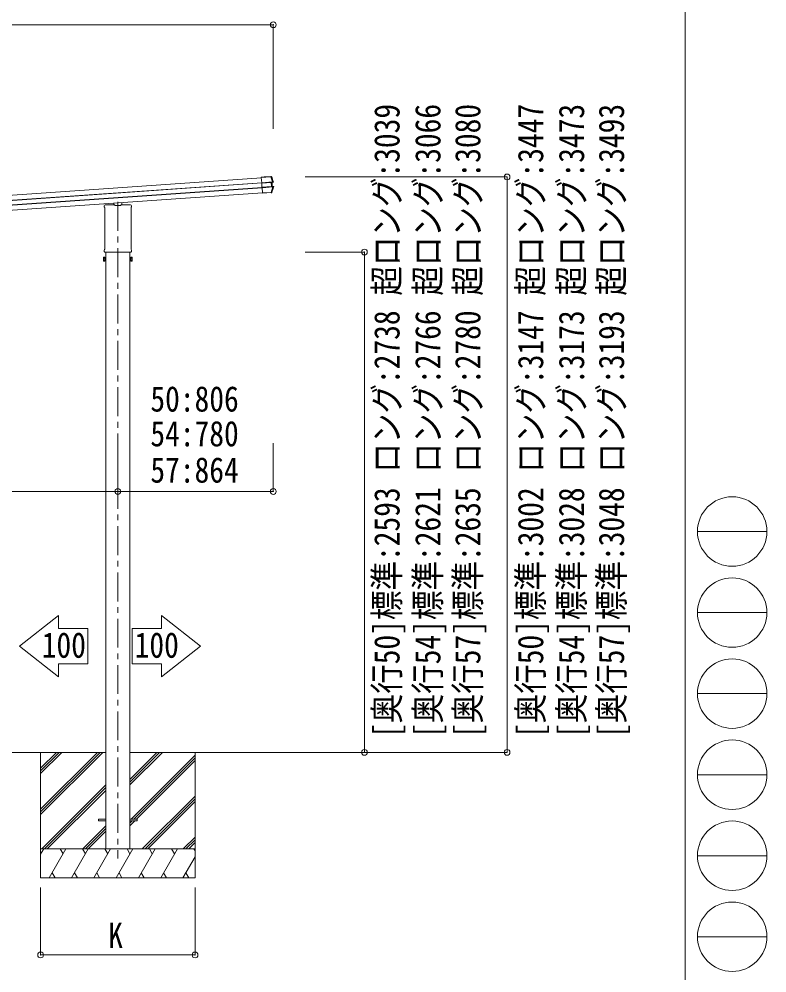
# Model space of a CAD drawing. Units: millimetres, scale not verified. Extents: x -8385 to 8479, y -5853 to 5787.
# Drawn here: x 4603 to 8479, y -3370 to 1573 of the extents above; entities that cross this region are included whole.
import ezdxf
from ezdxf.enums import TextEntityAlignment as Align

# ---------------------------------------------------------------- set-up
doc = ezdxf.new("R2010")
doc.units = ezdxf.units.MM
doc.header["$LTSCALE"] = 30
doc.header["$PDMODE"] = 32
doc.header["$PDSIZE"] = 30
doc.linetypes.add('CHAIN1', pattern=[8, 5, -1, 1, -1])
doc.layers.add('0-6_ELV2', color=4, linetype='Continuous', lineweight=9)
doc.layers.add('F-0', color=7, linetype='Continuous', lineweight=9)
doc.styles.add('ＭＳ ゴシック', font='')
doc.styles.get('ＭＳ ゴシック').set_extended_font_data('MS Gothic')

msp = doc.modelspace()

# ---------------------------------------------------------------- linework, layer by layer
at = {"layer": '0-6_ELV2', "color": 6}
for p, q in [((5920.67, 1543.79), (856.13, 1543.79)), ((5920.67, 1543.79), (5920.67, 1004.52)), ((7131.98, 754.79), (6085.01, 754.79)), ((7131.98, -2227.04), (7131.98, 754.79)), ((6392.67, 365.71), (6085.01, 365.71)), ((6392.67, -2227.04), (6392.67, 365.71)), ((5114.96, -874.97), (5114.96, -624.97)), ((5920.67, -874.97), (5920.67, -624.97)), ((4864.68, -874.97), (1714.97, -874.97)), ((4864.68, -874.97), (5920.67, -874.97)), ((7131.98, -2227.04), (5920.66, -2227.04)), ((6392.67, -2227.04), (6085.01, -2227.04)), ((4714.96, -3277.04), (4714.96, -2928.04))]:
    msp.add_line(p, q, dxfattribs=at)
at = {"layer": '0-6_ELV2'}
for p, q in [((960.4, 408.6), (5858.64, 751.12)), ((5858.47, 753.51), (5872.92, 754.52)), ((5858.49, 753.3), (5858.47, 753.51)), ((5858.49, 753.3), (5907.21, 756.7)), ((5858.57, 752.1), (5858.49, 753.3)), ((5907.3, 755.5), (5858.57, 752.1)), ((5860.46, 725.15), (5858.57, 752.1)), ((5873.92, 754.6), (5874.02, 754.84)), ((5909.88, 757.35), (5874.02, 754.84)), ((5907.21, 756.7), (5907.48, 756.72)), ((5907.21, 756.7), (5907.3, 755.5)), ((5907.62, 755.57), (5907.3, 755.5)), ((5916.23, 729.05), (5907.3, 755.5)), ((5907.48, 756.72), (5907.73, 756.74)), ((5907.93, 755.63), (5907.62, 755.57)), ((5907.73, 756.74), (5907.96, 756.76)), ((5908.24, 755.68), (5907.93, 755.63)), ((5907.96, 756.76), (5908.16, 756.78)), ((5908.16, 756.78), (5908.3, 756.79)), ((5908.54, 755.73), (5908.24, 755.68)), ((5908.3, 756.79), (5908.4, 756.8)), ((5908.4, 756.8), (5908.44, 756.81)), ((5908.44, 756.81), (5909.88, 757.35)), ((5908.82, 755.77), (5908.54, 755.73)), ((5909.08, 755.8), (5908.82, 755.77)), ((5909.32, 755.82), (5909.08, 755.8)), ((5909.53, 755.83), (5909.32, 755.82)), ((5909.72, 755.83), (5909.53, 755.83)), ((5909.87, 755.82), (5909.72, 755.83)), ((5910, 755.8), (5909.87, 755.82)), ((5909.88, 757.35), (5910.31, 757.33)), ((5910.09, 755.77), (5910, 755.8)), ((5910.14, 755.73), (5910.09, 755.77)), ((5910.61, 755.91), (5910.14, 755.73)), ((5910.14, 755.73), (5919.16, 729.15)), ((5910.31, 757.33), (5910.72, 757.19)), ((5911.39, 756.2), (5910.61, 755.91)), ((5910.72, 757.19), (5911.08, 756.96)), ((5911.08, 756.96), (5911.38, 756.65)), ((5911.38, 756.65), (5911.58, 756.27)), ((5911.58, 756.27), (5911.39, 756.2)), ((962.22, 382.7), (5860.45, 725.22)), ((962.31, 381.31), (5860.55, 723.83)), ((963.94, 358.09), (5862.17, 700.6)), ((964.04, 356.67), (5862.27, 699.19)), ((5860.46, 725.15), (5916.23, 729.05)), ((5860.57, 723.57), (5860.46, 725.15)), ((5916.34, 727.47), (5860.57, 723.57)), ((5860.65, 722.43), (5860.57, 723.57)), ((5860.65, 722.43), (5909.59, 725.85)), ((5909.63, 725.37), (5860.68, 721.94)), ((5862.02, 702.75), (5910.97, 706.17)), ((5862.06, 702.26), (5862.02, 702.75)), ((5911, 705.68), (5862.06, 702.26)), ((5862.14, 701.08), (5862.06, 702.26)), ((5862.14, 701.08), (5918.08, 704.99)), ((5918.2, 703.24), (5862.26, 699.33)), ((5908.95, 675), (5918.2, 703.24)), ((5909.59, 725.85), (5909.63, 725.37)), ((5910.97, 706.17), (5909.63, 725.37)), ((5910.97, 706.17), (5911, 705.68)), ((5921.01, 703.55), (5911.63, 675.12)), ((5911.9, 725.53), (5911.88, 725.29)), ((5912.01, 725.71), (5911.9, 725.53)), ((5912.16, 725.81), (5912.01, 725.71)), ((5912.16, 725.81), (5912.16, 725.81)), ((5912.16, 725.81), (5912.16, 725.81)), ((5912.17, 725.81), (5912.16, 725.81)), ((5917.88, 727.4), (5912.17, 725.82)), ((5917.88, 727.4), (5912.17, 725.82)), ((5912.17, 725.82), (5912.17, 725.81)), ((5912.17, 725.82), (5912.17, 725.82)), ((5912.17, 725.82), (5912.17, 725.82)), ((5912.17, 725.82), (5912.17, 725.82)), ((5912.17, 725.82), (5912.17, 725.82)), ((5912.17, 725.82), (5912.17, 725.82)), ((5912.17, 725.82), (5912.17, 725.82)), ((5912.17, 725.82), (5912.17, 725.82)), ((5912.17, 725.82), (5912.17, 725.82)), ((5912.17, 725.82), (5912.17, 725.82)), ((5912.17, 725.82), (5912.17, 725.82)), ((5912.17, 725.81), (5912.17, 725.81)), ((5912.17, 725.81), (5912.17, 725.81)), ((5914.15, 725.68), (5912.62, 725.5)), ((5912.99, 726.02), (5914.52, 726.2)), ((5913.25, 706.33), (5913.19, 706.55)), ((5913.37, 706.16), (5913.25, 706.33)), ((5913.54, 706.08), (5913.37, 706.16)), ((5913.54, 706.08), (5913.55, 706.08)), ((5913.54, 706.08), (5913.54, 706.08)), ((5913.54, 706.08), (5913.54, 706.08)), ((5913.55, 706.08), (5913.55, 706.08)), ((5913.55, 706.08), (5913.55, 706.08)), ((5913.55, 706.08), (5913.55, 706.08)), ((5913.55, 706.08), (5913.55, 706.08)), ((5913.55, 706.08), (5913.55, 706.08)), ((5913.55, 706.08), (5913.55, 706.08)), ((5913.55, 706.08), (5913.55, 706.08)), ((5913.55, 706.08), (5913.55, 706.08)), ((5913.55, 706.08), (5913.55, 706.08)), ((5913.55, 706.08), (5913.55, 706.08)), ((5913.55, 706.08), (5913.55, 706.08)), ((5913.55, 706.08), (5913.55, 706.08)), ((5913.55, 706.08), (5913.55, 706.08)), ((5913.55, 706.08), (5919.6, 705.28)), ((5913.95, 706.45), (5915.49, 706.49)), ((5915.49, 706.49), (5914.15, 725.68)), ((5915.93, 706.02), (5914.39, 705.99)), ((5914.52, 726.2), (5920.28, 727.74)), ((5922.05, 705.27), (5915.93, 706.02)), ((5916.23, 729.05), (5916.65, 729.11)), ((5916.23, 729.05), (5916.34, 727.47)), ((5916.61, 727.48), (5916.34, 727.47)), ((5916.87, 727.49), (5916.61, 727.48)), ((5916.65, 729.11), (5917.06, 729.16)), ((5917.12, 727.49), (5916.87, 727.49)), ((5917.06, 729.16), (5917.45, 729.19)), ((5917.35, 727.48), (5917.12, 727.49)), ((5917.56, 727.46), (5917.35, 727.48)), ((5917.45, 729.19), (5917.82, 729.21)), ((5917.74, 727.44), (5917.56, 727.46)), ((5917.88, 727.4), (5917.74, 727.44)), ((5917.82, 729.21), (5918.16, 729.22)), ((5917.95, 727.42), (5917.88, 727.4)), ((5917.95, 727.42), (5918.11, 727.48)), ((5918.08, 704.99), (5918.35, 705.02)), ((5918.08, 704.99), (5918.2, 703.24)), ((5918.11, 727.48), (5918.27, 727.57)), ((5918.16, 729.22), (5918.46, 729.2)), ((5918.62, 703.22), (5918.2, 703.24)), ((5920.28, 727.74), (5918.27, 727.5)), ((5918.27, 727.57), (5918.41, 727.69)), ((5918.35, 705.02), (5918.61, 705.05)), ((5918.41, 727.69), (5918.53, 727.84)), ((5918.46, 729.2), (5918.72, 729.18)), ((5918.53, 727.84), (5918.63, 728)), ((5918.61, 705.05), (5918.86, 705.08)), ((5919.03, 703.22), (5918.62, 703.22)), ((5918.63, 728), (5918.71, 728.18)), ((5918.71, 728.18), (5918.77, 728.37)), ((5918.72, 729.18), (5918.94, 729.19)), ((5918.77, 728.98), (5918.72, 729.18)), ((5918.8, 728.78), (5918.77, 728.98)), ((5918.77, 728.37), (5918.8, 728.57)), ((5918.8, 728.57), (5918.8, 728.78)), ((5918.86, 705.08), (5919.09, 705.13)), ((5918.94, 729.19), (5919.09, 729.18)), ((5919.43, 703.23), (5919.03, 703.22)), ((5919.09, 729.18), (5919.16, 729.15)), ((5919.09, 705.13), (5919.29, 705.17)), ((5919.16, 729.15), (5919.32, 729.17)), ((5919.29, 705.17), (5919.46, 705.22)), ((5919.32, 729.17), (5919.97, 729.25)), ((5919.79, 703.26), (5919.43, 703.23)), ((5919.46, 705.22), (5919.6, 705.28)), ((5919.6, 705.28), (5919.68, 705.27)), ((5919.68, 705.27), (5919.81, 705.25)), ((5919.68, 705.27), (5919.88, 705.22)), ((5920.13, 703.31), (5919.79, 703.26)), ((5919.81, 705.25), (5919.89, 705.25)), ((5919.88, 705.22), (5920.06, 705.14)), ((5919.89, 705.25), (5919.93, 705.24)), ((5919.93, 705.24), (5922.05, 705.27)), ((5919.97, 729.25), (5921.18, 729.4)), ((5920.06, 705.14), (5920.23, 705.03)), ((5920.42, 703.37), (5920.13, 703.31)), ((5920.23, 705.03), (5920.38, 704.89)), ((5920.5, 727.82), (5920.28, 727.74)), ((5920.38, 704.89), (5920.51, 704.71)), ((5920.66, 703.44), (5920.42, 703.37)), ((5920.7, 727.94), (5920.5, 727.82)), ((5920.51, 704.71), (5920.62, 704.52)), ((5920.62, 704.52), (5920.69, 704.31)), ((5920.72, 703.65), (5920.66, 703.44)), ((5920.83, 703.47), (5920.66, 703.44)), ((5920.69, 704.31), (5920.73, 704.09)), ((5920.88, 728.09), (5920.7, 727.94)), ((5920.74, 703.87), (5920.72, 703.65)), ((5920.73, 704.09), (5920.74, 703.87)), ((5920.94, 703.51), (5920.83, 703.47)), ((5921.02, 728.28), (5920.88, 728.09)), ((5921.01, 703.55), (5920.94, 703.51)), ((5922.29, 703.57), (5921.01, 703.55)), ((5921.14, 728.48), (5921.02, 728.28)), ((5921.21, 728.7), (5921.14, 728.48)), ((5921.18, 729.4), (5921.23, 729.17)), ((5921.24, 728.94), (5921.21, 728.7)), ((5921.23, 729.17), (5921.24, 728.94)), ((5922.05, 705.27), (5922.25, 705.23)), ((5922.25, 705.23), (5922.45, 705.16)), ((5922.96, 703.58), (5922.29, 703.57)), ((5922.45, 705.16), (5922.63, 705.05)), ((5922.63, 705.05), (5922.79, 704.92)), ((5922.79, 704.92), (5922.93, 704.77)), ((5922.93, 704.77), (5923.04, 704.59)), ((5923.13, 703.58), (5922.96, 703.58)), ((5923.04, 704.59), (5923.12, 704.4)), ((5923.12, 704.4), (5923.18, 704.2)), ((5923.18, 703.79), (5923.13, 703.58)), ((5923.18, 704.2), (5923.19, 703.99)), ((5923.19, 703.99), (5923.18, 703.79)), ((965.85, 330.79), (5864.08, 673.31)), ((5864.18, 671.87), (5908.95, 675)), ((5864.25, 670.9), (5864.18, 671.87)), ((5909.02, 674.03), (5864.25, 670.9)), ((5864.26, 670.75), (5864.25, 670.9)), ((5907.87, 673.8), (5864.26, 670.75)), ((5909.29, 672.7), (5908.88, 673.81)), ((5908.95, 675), (5909.26, 674.97)), ((5909.02, 674.03), (5908.95, 675)), ((5909.28, 674.05), (5909.02, 674.03)), ((5909.26, 674.97), (5909.56, 674.94)), ((5909.52, 674.06), (5909.28, 674.05)), ((5911.06, 672.83), (5909.29, 672.7)), ((5909.74, 674.07), (5909.52, 674.06)), ((5909.56, 674.94), (5909.85, 674.92)), ((5909.92, 674.07), (5909.74, 674.07)), ((5909.85, 674.92), (5910.13, 674.91)), ((5910.05, 674.07), (5909.92, 674.07)), ((5910.13, 674.06), (5910.05, 674.07)), ((5910.13, 674.91), (5910.39, 674.9)), ((5910.17, 674.04), (5910.13, 674.06)), ((5911.06, 672.83), (5910.17, 674.04)), ((5910.39, 674.9), (5910.63, 674.91)), ((5910.63, 674.91), (5910.86, 674.92)), ((5910.86, 674.92), (5911.06, 674.93)), ((5911.06, 674.93), (5911.23, 674.96)), ((5911.33, 672.87), (5911.06, 672.83)), ((5911.23, 674.96), (5911.37, 674.99)), ((5911.59, 672.95), (5911.33, 672.87)), ((5911.37, 674.99), (5911.49, 675.03)), ((5911.49, 675.03), (5911.57, 675.07)), ((5911.57, 675.07), (5911.63, 675.12)), ((5911.83, 673.08), (5911.59, 672.95)), ((5911.63, 675.12), (5911.77, 674.92)), ((5911.77, 674.92), (5912.35, 674.13)), ((5912.05, 673.24), (5911.83, 673.08)), ((5912.24, 673.43), (5912.05, 673.24)), ((5912.4, 673.65), (5912.24, 673.43)), ((5912.35, 674.13), (5912.52, 673.9)), ((5912.52, 673.9), (5912.4, 673.65)), ((5044.71, 600.61), (5044.71, 605.36)), ((5046.5, 597.15), (5046.5, 597.15)), ((5046.71, 596.74), (5046.71, 379.98)), ((5048.96, 609.61), (5098.96, 609.61)), ((5093.96, 609.61), (5093.96, 619.46)), ((5099.46, 607.61), (5099.46, 609.11)), ((5130.46, 607.61), (5099.46, 607.61)), ((5130.46, 609.11), (5130.46, 607.61)), ((5130.96, 609.61), (5180.96, 609.61)), ((5135.96, 609.61), (5135.96, 622.39)), ((5183.21, 379.98), (5183.21, 596.74)), ((5183.42, 597.15), (5183.42, 597.15)), ((5185.21, 605.36), (5185.21, 600.61)), ((5044.71, 368.11), (5044.71, 376.11)), ((5046.47, 364.68), (5046.41, 364.71)), ((5046.41, 364.71), (5046.41, 364.71)), ((5046.52, 364.65), (5046.47, 364.68)), ((5046.5, 379.58), (5046.5, 379.58)), ((5046.53, 364.64), (5046.52, 364.65)), ((5046.69, 364.61), (5046.53, 364.64)), ((5046.71, 364.61), (5046.69, 364.61)), ((5046.71, 364.61), (5183.21, 364.61)), ((5052.46, 364.61), (5052.46, -2727.04)), ((5177.46, 364.61), (5177.46, -2727.04)), ((5183.23, 364.61), (5183.21, 364.61)), ((5183.24, 364.61), (5183.23, 364.61)), ((5183.4, 364.65), (5183.24, 364.61)), ((5183.51, 364.71), (5183.4, 364.65)), ((5183.42, 379.58), (5183.42, 379.58)), ((5183.51, 364.71), (5183.51, 364.71)), ((5185.21, 376.11), (5185.21, 368.11)), ((5040.96, 337.21), (5041.72, 338.53)), ((5040.96, 337.21), (5040.96, 320.21)), ((5040.96, 320.21), (5041.72, 318.9)), ((5047.96, 338.53), (5041.72, 338.53)), ((5047.96, 333.62), (5041.72, 333.62)), ((5047.96, 323.8), (5041.72, 323.8)), ((5047.96, 318.9), (5041.72, 318.9)), ((5047.96, 318.9), (5047.96, 338.53)), ((5047.96, 337.91), (5050.46, 337.91)), ((5050.46, 319.51), (5047.96, 319.51)), ((5050.46, 339.21), (5052.46, 339.21)), ((5050.46, 318.21), (5050.46, 339.21)), ((5052.46, 318.21), (5050.46, 318.21)), ((5052.46, 339.21), (5052.46, 318.21)), ((5179.46, 339.21), (5177.46, 339.21)), ((5177.46, 318.21), (5179.46, 318.21)), ((5179.46, 318.21), (5179.46, 339.21)), ((5181.96, 337.91), (5179.46, 337.91)), ((5179.46, 319.51), (5181.96, 319.51)), ((5181.96, 338.53), (5188.2, 338.53)), ((5181.96, 318.9), (5181.96, 338.53)), ((5181.96, 333.62), (5188.2, 333.62)), ((5181.96, 323.8), (5188.2, 323.8)), ((5181.96, 318.9), (5188.2, 318.9)), ((5188.96, 337.21), (5188.2, 338.53)), ((5188.96, 320.21), (5188.2, 318.9)), ((5188.96, 337.21), (5188.96, 320.21)), ((5014.96, -2572.54), (5014.96, -2581.54)), ((5014.96, -2572.54), (5052.46, -2572.54)), ((5014.96, -2581.54), (5052.46, -2581.54)), ((5177.46, -2572.54), (5214.96, -2572.54)), ((5177.46, -2581.54), (5214.96, -2581.54)), ((5214.96, -2572.54), (5214.96, -2581.54))]:
    msp.add_line(p, q, dxfattribs=at)
at = {"layer": '0-6_ELV2', "color": 5, "linetype": 'CHAIN1'}
msp.add_line((5114.96, 625.54), (5114.96, -2777.65), dxfattribs=at)
at = {"layer": '0-6_ELV2', "color": 7}
for p, q in [((4807.27, -1517.55), (4604.8, -1676.29)), ((4807.27, -1517.55), (4807.27, -1584.75)), ((5340.43, -1517.55), (5340.43, -1584.75)), ((5340.43, -1517.55), (5542.91, -1676.29)), ((4807.27, -1584.75), (4958.82, -1584.75)), ((4958.82, -1584.75), (4958.82, -1767.83)), ((5340.43, -1584.75), (5188.89, -1584.75)), ((5188.89, -1584.75), (5188.89, -1767.83)), ((4807.27, -1835.03), (4604.8, -1676.29)), ((5340.43, -1835.03), (5542.91, -1676.29)), ((4807.27, -1767.83), (4807.27, -1835.03)), ((4807.27, -1767.83), (4958.82, -1767.83)), ((5340.43, -1767.83), (5188.89, -1767.83)), ((5340.43, -1767.83), (5340.43, -1835.03)), ((3477.46, -2227.04), (5052.46, -2227.04)), ((4714.96, -2309.08), (4797.01, -2227.04)), ((4714.96, -2323.23), (4811.15, -2227.04)), ((4714.96, -2337.37), (4825.29, -2227.04)), ((4714.96, -2549.5), (5037.43, -2227.04)), ((4714.96, -2535.36), (5023.28, -2227.04)), ((4714.96, -2521.21), (5009.14, -2227.04)), ((4714.96, -2227.04), (4714.96, -2877.04)), ((5177.46, -2367.08), (5317.51, -2227.04)), ((5177.46, -2381.23), (5331.65, -2227.04)), ((5177.46, -2395.37), (5345.79, -2227.04)), ((5177.46, -2227.04), (5920.66, -2227.04)), ((5184.14, -2572.54), (5514.96, -2241.72)), ((5198.28, -2572.54), (5514.96, -2255.86)), ((5212.42, -2572.54), (5514.96, -2270)), ((5514.96, -2227.04), (5514.96, -2877.04)), ((4721.27, -2727.04), (5052.46, -2395.85)), ((4735.41, -2727.04), (5052.46, -2409.99)), ((4749.56, -2727.04), (5052.46, -2424.13)), ((5241.77, -2727.04), (5514.96, -2453.85)), ((5255.91, -2727.04), (5514.96, -2467.99)), ((5270.06, -2727.04), (5514.96, -2482.13)), ((5052.46, -2607.98), (4933.4, -2727.04)), ((5177.46, -2593.36), (5189.28, -2581.54)), ((5177.46, -2607.5), (5203.42, -2581.54)), ((4947.55, -2727.04), (5052.46, -2622.12)), ((4961.69, -2727.04), (5052.46, -2636.26)), ((5453.9, -2727.04), (5514.96, -2665.98)), ((5468.05, -2727.04), (5514.96, -2680.12)), ((5482.19, -2727.04), (5514.96, -2694.26)), ((4714.96, -2754.54), (4730.84, -2727.04)), ((5514.96, -2727.04), (4714.96, -2727.04)), ((4759.71, -2877.04), (4846.31, -2727.04)), ((4831.31, -2753.02), (4816.31, -2727.04)), ((4875.18, -2877.04), (4961.78, -2727.04)), ((4946.78, -2753.02), (4931.78, -2727.04)), ((4990.65, -2877.04), (5077.25, -2727.04)), ((5062.25, -2753.02), (5047.25, -2727.04)), ((5106.12, -2877.04), (5192.72, -2727.04)), ((5177.72, -2753.02), (5162.72, -2727.04)), ((5221.59, -2877.04), (5308.19, -2727.04)), ((5293.19, -2753.02), (5278.19, -2727.04)), ((5337.06, -2877.04), (5423.66, -2727.04)), ((5393.66, -2727.04), (5408.66, -2753.02)), ((5509.13, -2727.04), (5514.96, -2737.14)), ((5452.53, -2877.04), (5514.96, -2768.9)), ((4774.71, -2851.06), (4789.71, -2877.04)), ((4890.18, -2851.06), (4905.18, -2877.04)), ((5005.65, -2851.06), (5020.65, -2877.04)), ((5121.12, -2851.06), (5136.12, -2877.04)), ((5236.59, -2851.06), (5251.59, -2877.04)), ((5352.06, -2851.06), (5367.06, -2877.04)), ((5467.53, -2851.06), (5482.53, -2877.04)), ((4714.96, -2877.04), (5514.96, -2877.04))]:
    msp.add_line(p, q, dxfattribs=at)
at = {"layer": '0-6_ELV2'}
for points in [[(5862.02, 702.75), (5860.68, 721.94), (5860.65, 722.43)], [(5864.18, 671.87), (5862.26, 699.33), (5862.14, 701.08)]]:
    msp.add_lwpolyline(points, dxfattribs=at)
at = {"layer": '0-6_ELV2', "color": 6}
msp.add_lwpolyline([(4714.96, -3277.04), (5514.96, -3277.04), (5514.96, -2928.04)], dxfattribs=at)
at = {"layer": '0-6_ELV2'}
for centre, radius, start, end in [((5908.56, 755.11), 1.7, 21.24384, 93.90244), ((5443.8, 574.1), 502, 18.0204, 21.27757), ((5445.35, 857.61), 502, 338.53316, 342.13183), ((5913.12, 725.53), 0.5, 105.07473, 184.05239), ((5914.45, 706.49), 0.5, 183.94761, 262.92527), ((5917.93, 728.75), 1.3, 285.09292, 18.07159), ((5919.77, 703.95), 1.3, 342.07517, 82.89229), ((5910.04, 675.74), 1.7, 274.14537, 338.48025), ((5048.96, 605.36), 4.25, 90, 180), ((5048.96, 600.61), 4.25, 180, 234.62358), ((5046.21, 596.74), 0.5, 0.0463, 54.58271), ((5180.96, 605.36), 4.25, 0, 90), ((5183.71, 596.74), 0.5, 125.41729, 179.9537), ((5180.96, 600.61), 4.25, 305.37642, 0), ((5048.96, 376.11), 4.25, 125.37642, 180), ((5048.96, 368.11), 4.25, 180, 233.11111), ((5046.21, 379.98), 0.5, 305.4181, 359.95288), ((5183.71, 379.98), 0.5, 180.04713, 234.58188), ((5180.96, 376.11), 4.25, 0, 54.62358), ((5180.96, 368.11), 4.25, 306.88889, 0), ((5057.2, 328.71), 16.24, 162.41205, 197.58795), ((5045.31, 336.07), 4.34, 145.61575, 214.38425), ((5045.31, 321.35), 4.34, 145.61575, 214.38425), ((5172.72, 328.71), 16.24, 342.41205, 17.58795), ((5184.62, 336.07), 4.34, 325.61575, 34.38425), ((5184.62, 321.35), 4.34, 325.61575, 34.38425)]:
    msp.add_arc(centre, radius, start, end, dxfattribs=at)
for centre, major_axis, ratio, start_param, end_param in [((5872.92, 754.54), (0.998, 0.07), 0.017595, 4.7122274, 6.2743886), ((5909.64, 725.18), (3.49, 0.24), 0.19438, 0.7466997, 1.5707963), ((5909.68, 724.69), (2.99, 0.21), 0.226777, 0.7278121, 1.5707963), ((5910.92, 706.85), (2.99, 0.21), 0.226777, 4.712389, 5.5553732), ((5910.96, 706.36), (3.49, 0.24), 0.19438, 4.712389, 5.5364856), ((5909.68, 724.61), (2.95, 0.89), 0.009865, 0.0588492, 0.7255749), ((5909.55, 725.09), (3.44, 0.92), 0.008567, 0.0594212, 0.7073573), ((5910.92, 706.92), (3.04, -0.47), 0.009865, 5.5576105, 6.2243361), ((5910.86, 706.43), (3.54, -0.43), 0.008567, 5.575828, 6.2237641), ((5914.65, 725.72), (-0.497, -0.059), 0.99813, 4.8556519, 6.2342892), ((5915.99, 706.52), (-0.501, -0.01), 0.99813, 0.0488961, 1.4275334), ((5907.88, 673.74), (0.998, 0.07), 0.06113, 0.0179792, 1.5712474), ((5098.96, 609.11), (0.354, 0.354), 0.999467, 5.4996506, 7.06672), ((5099.02, 609.17), (0.481, -0.181), 0.828259, 1.9947436, 1.996569), ((5099.02, 609.17), (-0.181, 0.481), 0.828259, 4.2866163, 4.2884417), ((5130.96, 609.11), (0.354, -0.354), 0.999467, 2.358058, 3.9251274), ((5130.9, 609.17), (0.181, 0.481), 0.828259, 1.9947436, 1.996569), ((5130.9, 609.17), (0.481, 0.181), 0.828259, 1.1450236, 1.146849)]:
    msp.add_ellipse(centre, major_axis=major_axis, ratio=ratio, start_param=start_param, end_param=end_param, dxfattribs=at)
at = {"layer": '0-6_ELV2', "color": 6}
for p in [(5920.67, 1543.79), (7131.98, 754.79), (6392.67, 365.71), (5114.96, -874.97), (5920.67, -874.97), (6392.67, -2227.04), (7131.98, -2227.04), (4714.96, -3277.04), (5514.96, -3277.04)]:
    msp.add_point(p, dxfattribs=at)
at = {"layer": 'F-0', "color": 5}
msp.add_line((8054.55, 5787.34), (8054.55, -5852.66), dxfattribs=at)
at = {"layer": 'F-0', "color": 4}
for p, q in [((8118.66, -1082.66), (8478.66, -1082.66)), ((8118.66, -1502.66), (8478.66, -1502.66)), ((8118.66, -1922.66), (8478.66, -1922.66)), ((8118.66, -2342.66), (8478.66, -2342.66)), ((8118.66, -2762.66), (8478.66, -2762.66)), ((8118.66, -3182.66), (8478.66, -3182.66))]:
    msp.add_line(p, q, dxfattribs=at)
for centre in [(8298.66, -1082.66), (8298.66, -1502.66), (8298.66, -1922.66), (8298.66, -2342.66), (8298.66, -2762.66), (8298.66, -3182.66)]:
    msp.add_circle(centre, 180, dxfattribs=at)

# ---------------------------------------------------------------- texts
at = {"layer": '0-6_ELV2', "color": 7, "style": 'ＭＳ ゴシック', "width": 0.85}
for s, p in [('[奥行50]標準:2593 ロング:2738 超ロング:3039', (6614.49, -2152.89)), ('[奥行54]標準:2621 ロング:2766 超ロング:3066', (6826.5, -2152.89)), ('[奥行57]標準:2635 ロング:2780 超ロング:3080', (7033.46, -2152.89)), ('[奥行50]標準:3002 ロング:3147 超ロング:3447', (7359.04, -2152.89)), ('[奥行54]標準:3028 ロング:3173 超ロング:3473', (7571.05, -2152.89)), ('[奥行57]標準:3048 ロング:3193 超ロング:3493', (7778.01, -2152.89))]:
    msp.add_text(s, height=132, rotation=90, dxfattribs=at).set_placement(p, align=Align.BOTTOM_LEFT)
for s, p in [('50:806', (5283.58, -500.71)), ('54:780', (5283.58, -680.75)), ('57:864', (5283.58, -868.97)), ('100', (4720.63, -1776.44)), ('100', (5202.07, -1776.44)), ('K', (5064.96, -3280.61))]:
    msp.add_text(s, height=132, dxfattribs=at).set_placement(p, align=Align.BOTTOM_LEFT)

doc.saveas('drawing.dxf')
